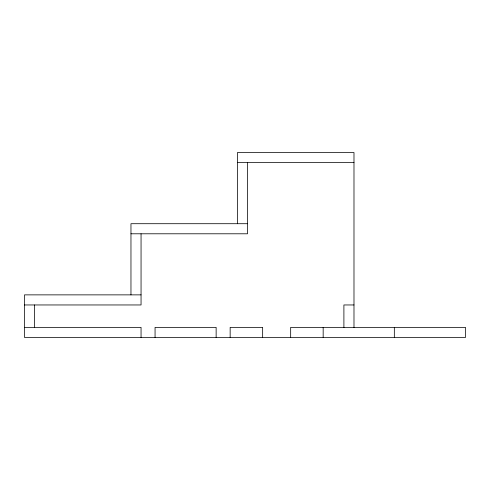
<?xml version="1.0" encoding="UTF-8"?>
<svg xmlns="http://www.w3.org/2000/svg" width="490" height="490" viewBox="0 0 490 490"><rect width="100%" height="100%" fill="white"/><g stroke="black" fill="none" stroke-linecap="round" stroke-linejoin="round"><path stroke-width="0.73" d="M237.436 162.625L353.988 162.625M247.524 223.71L130.965 223.71L130.965 294.87M130.965 233.791L247.524 233.791L247.524 162.625M141.053 294.87L24.5 294.87L24.5 337.457L465.5 337.457L465.5 327.375L290.668 327.375L290.668 337.457M24.5 304.958L141.053 304.958L141.053 233.791M353.988 304.958L343.9 304.958L343.9 327.632M24.5 327.375L141.053 327.375L141.053 337.457M394.334 327.375L394.334 337.457M353.988 327.632L353.988 152.543L237.436 152.543L237.436 223.71M323.167 327.375L323.167 337.457M262.652 337.457L262.652 327.375L230.153 327.375L230.153 337.457M216.139 337.457L216.139 327.375L155.061 327.375L155.061 337.457M34.588 304.958L34.588 327.632"/></g></svg>
